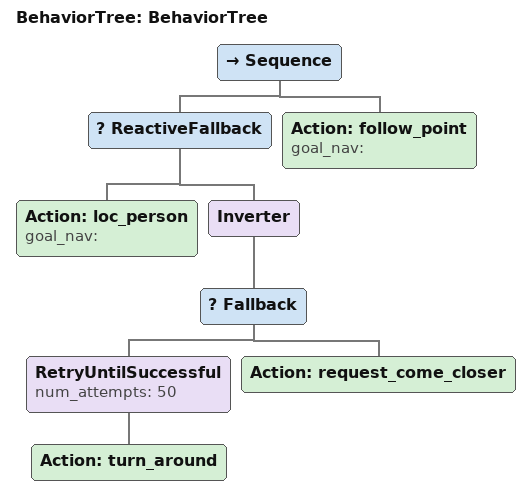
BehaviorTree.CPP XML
<?xml version="1.0"?>
<root main_tree_to_execute="BehaviorTree">
    <BehaviorTree ID="BehaviorTree">
        <Sequence>
            <ReactiveFallback>
                <Action ID="loc_person" goal_nav=""/>
                <Inverter>
                    <Fallback>
                        <RetryUntilSuccessful num_attempts="50">
                            <Action ID="turn_around"/>
                        </RetryUntilSuccessful>
                        <Action ID="request_come_closer"/>
                    </Fallback>
                </Inverter>
            </ReactiveFallback>
            <Action ID="follow_point" goal_nav=""/>
        </Sequence>
    </BehaviorTree>
</root>
